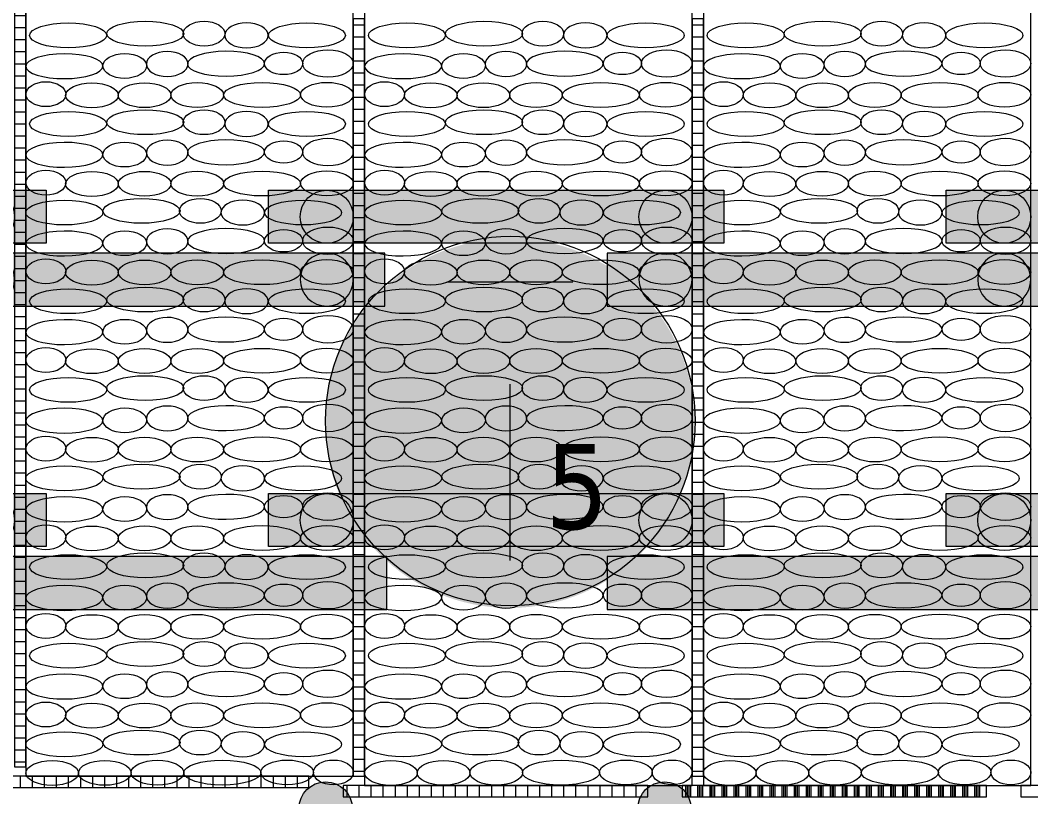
# Model space of a CAD drawing. Header units: inches. Extents: x 523 to 1492, y 69 to 539.
# Drawn here: x 787.16 to 813.8, y 314.3 to 334.78 of the extents above; entities that cross this region are included whole.
import ezdxf

# ---------------------------------------------------------------- set-up
doc = ezdxf.new("R2010")
doc.units = ezdxf.units.IN
doc.header["$MEASUREMENT"] = 0
doc.styles.add('стиль', font='tahoma.ttf')

# ---------------------------------------------------------------- blocks, each defined once
blk = doc.blocks.new('S - 140')
at = {"linetype": 'ByBlock', "lineweight": 15}
h = blk.add_hatch(color=7, dxfattribs=at)
edge = h.paths.add_edge_path()
edge.add_arc((1417, -1396.7), 70, 0, 360)
at = {"color": 7, "linetype": 'ByBlock', "lineweight": 15}
blk.add_circle((1417, -1396.7), 70, dxfattribs=at)
blk = doc.blocks.new('Бут.полосы')
at = {"linetype": 'ByBlock', "lineweight": 15}
h = blk.add_hatch(dxfattribs=at)
h.set_pattern_fill('ANSI31', color=22, scale=0.1, angle=315, style=0)
h.set_pattern_definition([(0, (17.8616, 0.25796), (1e-16, 0.3175), [])])
h.paths.add_polyline_path([(1973.125, -4755.563), (1972.825, -4755.563), (1972.825, -4775.54), (1973.125, -4775.54)])
h = blk.add_hatch(dxfattribs=at)
h.set_pattern_fill('ANSI31', color=22, scale=0.1, angle=315, style=0)
h.set_pattern_definition([(0, (26.79356, 0.01436), (1e-16, 0.3175), [])])
h.paths.add_polyline_path([(1982.056, -4755.806), (1981.756, -4755.806), (1981.756, -4775.784), (1982.056, -4775.784)])
h = blk.add_hatch(dxfattribs=at)
h.set_pattern_fill('ANSI31', color=22, scale=0.1, angle=315, style=0)
h.set_pattern_definition([(0, (35.7254, 0.01436), (1e-16, 0.3175), [])])
h.paths.add_polyline_path([(1990.988, -4755.806), (1990.688, -4755.806), (1990.688, -4775.784), (1990.988, -4775.784)])
h = blk.add_hatch(dxfattribs=at)
h.set_pattern_fill('ANSI31', color=22, scale=0.1, angle=45, style=0)
h.set_pattern_definition([(90, (17.8616, 0.25796), (-0.3175, 6e-17), [])])
h.paths.add_polyline_path([(1980.589, -4776.084), (1980.589, -4775.784), (1972.562, -4775.784), (1972.562, -4776.084)])
h = blk.add_hatch(dxfattribs=at)
h.set_pattern_fill('ANSI31', color=22, scale=0.1, angle=45, style=0)
h.set_pattern_definition([(90, (26.79356, 0.01436), (-0.3175, 6e-17), [])])
h.paths.add_polyline_path([(1989.521, -4776.327), (1989.521, -4776.027), (1981.494, -4776.027), (1981.494, -4776.327)])
h = blk.add_hatch(dxfattribs=at)
h.set_pattern_fill('ANSI31', color=22, scale=0.1, angle=45, style=0)
h.set_pattern_definition([(90, (35.7254, 0.01436), (-0.3175, 6e-17), [])])
h.paths.add_polyline_path([(1998.453, -4776.327), (1998.453, -4776.027), (1990.426, -4776.027), (1990.426, -4776.327)])
h = blk.add_hatch(dxfattribs=at)
h.set_pattern_fill('ANSI31', color=22, scale=0.1, angle=45, style=0)
h.set_pattern_definition([(90, (44.6572, 0.01108), (-0.3175, 6e-17), [])])
h.paths.add_polyline_path([(1998.453, -4776.327), (1998.453, -4776.027), (1990.426, -4776.027), (1990.426, -4776.327)])
h = blk.add_hatch(dxfattribs=at)
h.set_pattern_fill('ANSI31', color=22, scale=0.1, angle=45, style=0)
h.set_pattern_definition([(90, (53.58904, 0.0078), (-0.3175, 6e-17), [])])
h.paths.add_polyline_path([(1998.453, -4776.327), (1998.453, -4776.027), (1990.426, -4776.027), (1990.426, -4776.327)])
h = blk.add_hatch(dxfattribs=at)
h.set_pattern_fill('ANSI31', color=22, scale=0.1, angle=45, style=0)
h.set_pattern_definition([(90, (62.52087, 0.01436), (-0.3175, 6e-17), [])])
h.paths.add_polyline_path([(1998.453, -4776.327), (1998.453, -4776.027), (1990.426, -4776.027), (1990.426, -4776.327)])
at = {"color": 7, "linetype": 'ByBlock', "lineweight": 15}
for points in [[(1973.124, -4775.784), (1981.756, -4775.784), (1981.756, -4691.934), (1973.124, -4691.934)], [(1982.056, -4776.027), (1990.688, -4776.027), (1990.688, -4691.934), (1982.056, -4691.934)], [(1990.988, -4776.027), (1999.62, -4776.027), (1999.62, -4691.934), (1990.988, -4691.934)]]:
    blk.add_lwpolyline(points, close=True, dxfattribs=at)
at = {"color": 22, "linetype": 'ByBlock', "lineweight": 15}
for points in [[(1973.125, -4755.563), (1972.825, -4755.563), (1972.825, -4775.54), (1973.125, -4775.54)], [(1982.056, -4755.806), (1981.756, -4755.806), (1981.756, -4775.784), (1982.056, -4775.784)], [(1990.988, -4755.806), (1990.688, -4755.806), (1990.688, -4775.784), (1990.988, -4775.784)], [(1980.589, -4776.084), (1980.589, -4775.784), (1972.562, -4775.784), (1972.562, -4776.084)], [(1989.521, -4776.327), (1989.521, -4776.027), (1981.494, -4776.027), (1981.494, -4776.327)], [(1998.453, -4776.327), (1998.453, -4776.027), (1990.426, -4776.027), (1990.426, -4776.327)], [(2007.385, -4776.327), (2007.385, -4776.027), (1999.358, -4776.027), (1999.358, -4776.327)]]:
    blk.add_lwpolyline(points, close=True, dxfattribs=at)
at = {"color": 253, "linetype": 'ByBlock', "lineweight": 15}
for centre, major_axis, ratio in [((1974.239, -4756.244), (1.016, 0), 0.322367), ((1976.271, -4756.199), (1.016, 0), 0.322367), ((1977.823, -4756.199), (0.549, 0), 0.596748), ((1980.534, -4756.244), (1.016, 0), 0.322367), ((1983.171, -4756.244), (1.016, 0), 0.322367), ((1985.203, -4756.199), (1.016, 0), 0.322367), ((1986.755, -4756.199), (0.549, 0), 0.596748), ((1989.466, -4756.244), (1.016, 0), 0.322367), ((1992.103, -4756.244), (1.016, 0), 0.322367), ((1994.135, -4756.199), (1.016, 0), 0.322367), ((1995.687, -4756.199), (0.549, 0), 0.596748), ((1998.397, -4756.244), (1.016, 0), 0.322367), ((1981.09, -4756.985), (-0.667, 0), 0.543772), ((1990.022, -4756.985), (-0.667, 0), 0.543772), ((1998.953, -4756.985), (-0.667, 0), 0.543772), ((1975.732, -4757.05), (0.575, 0.003), 0.569135), ((1979.921, -4756.985), (-0.502, 0), 0.586261), ((1984.664, -4757.05), (0.575, 0.003), 0.569135), ((1988.853, -4756.985), (-0.502, 0), 0.586261), ((1993.595, -4757.05), (0.575, 0.003), 0.569135), ((1997.784, -4756.985), (-0.502, 0), 0.586261), ((1973.652, -4757.795), (-0.525, 0), 0.625314), ((1974.867, -4757.826), (0.694, 0), 0.47197), ((1976.255, -4757.822), (0.694, 0), 0.47197), ((1977.643, -4757.818), (0.694, 0), 0.47197), ((1979.353, -4757.815), (1.016, 0), 0.322367), ((1981.063, -4757.811), (0.694, 0), 0.47197), ((1982.584, -4757.795), (-0.525, 0), 0.625314), ((1983.799, -4757.826), (0.694, 0), 0.47197), ((1985.187, -4757.822), (0.694, 0), 0.47197), ((1986.575, -4757.818), (0.694, 0), 0.47197), ((1988.285, -4757.815), (1.016, 0), 0.322367), ((1989.994, -4757.811), (0.694, 0), 0.47197), ((1991.516, -4757.795), (-0.525, 0), 0.625314), ((1992.731, -4757.826), (0.694, 0), 0.47197), ((1994.119, -4757.822), (0.694, 0), 0.47197), ((1995.507, -4757.818), (0.694, 0), 0.47197), ((1997.216, -4757.815), (1.016, 0), 0.322367), ((1998.926, -4757.811), (0.694, 0), 0.47197), ((1974.239, -4758.58), (1.016, 0), 0.322367), ((1976.271, -4758.535), (1.016, 0), 0.322367), ((1977.823, -4758.535), (0.549, 0), 0.596748), ((1980.534, -4758.58), (1.016, 0), 0.322367), ((1983.171, -4758.58), (1.016, 0), 0.322367), ((1985.203, -4758.535), (1.016, 0), 0.322367), ((1986.755, -4758.535), (0.549, 0), 0.596748), ((1989.466, -4758.58), (1.016, 0), 0.322367), ((1992.103, -4758.58), (1.016, 0), 0.322367), ((1994.135, -4758.535), (1.016, 0), 0.322367), ((1995.687, -4758.535), (0.549, 0), 0.596748), ((1998.397, -4758.58), (1.016, 0), 0.322367), ((1975.732, -4759.387), (0.575, 0.003), 0.569135), ((1979.921, -4759.321), (-0.502, 0), 0.586261), ((1981.09, -4759.321), (-0.667, 0), 0.543772), ((1984.664, -4759.387), (0.575, 0.003), 0.569135), ((1988.853, -4759.321), (-0.502, 0), 0.586261), ((1990.022, -4759.321), (-0.667, 0), 0.543772), ((1993.595, -4759.387), (0.575, 0.003), 0.569135), ((1997.784, -4759.321), (-0.502, 0), 0.586261), ((1998.953, -4759.321), (-0.667, 0), 0.543772), ((1973.652, -4760.131), (-0.525, 0), 0.625314), ((1974.867, -4760.162), (0.694, 0), 0.47197), ((1976.255, -4760.159), (0.694, 0), 0.47197), ((1977.643, -4760.155), (0.694, 0), 0.47197), ((1979.353, -4760.152), (1.016, 0), 0.322367), ((1981.063, -4760.148), (0.694, 0), 0.47197), ((1982.584, -4760.131), (-0.525, 0), 0.625314), ((1983.799, -4760.162), (0.694, 0), 0.47197), ((1985.187, -4760.159), (0.694, 0), 0.47197), ((1986.575, -4760.155), (0.694, 0), 0.47197), ((1988.285, -4760.152), (1.016, 0), 0.322367), ((1989.994, -4760.148), (0.694, 0), 0.47197), ((1991.516, -4760.131), (-0.525, 0), 0.625314), ((1992.731, -4760.162), (0.694, 0), 0.47197), ((1994.119, -4760.159), (0.694, 0), 0.47197), ((1995.507, -4760.155), (0.694, 0), 0.47197), ((1997.216, -4760.152), (1.016, 0), 0.322367), ((1998.926, -4760.148), (0.694, 0), 0.47197), ((1974.141, -4760.917), (1.016, 0), 0.322367), ((1976.173, -4760.872), (1.016, 0), 0.322367), ((1977.724, -4760.872), (0.549, 0), 0.596748), ((1980.435, -4760.917), (1.016, 0), 0.322367), ((1983.072, -4760.917), (1.016, 0), 0.322367), ((1985.104, -4760.872), (1.016, 0), 0.322367), ((1986.656, -4760.872), (0.549, 0), 0.596748), ((1989.367, -4760.917), (1.016, 0), 0.322367), ((1992.004, -4760.917), (1.016, 0), 0.322367), ((1994.036, -4760.872), (1.016, 0), 0.322367), ((1995.588, -4760.872), (0.549, 0), 0.596748), ((1998.299, -4760.917), (1.016, 0), 0.322367), ((1975.732, -4761.726), (0.575, 0.003), 0.569135), ((1979.921, -4761.661), (-0.502, 0), 0.586261), ((1981.09, -4761.661), (-0.667, 0), 0.543772), ((1984.664, -4761.726), (0.575, 0.003), 0.569135), ((1988.853, -4761.661), (-0.502, 0), 0.586261), ((1990.022, -4761.661), (-0.667, 0), 0.543772), ((1993.595, -4761.726), (0.575, 0.003), 0.569135), ((1997.784, -4761.661), (-0.502, 0), 0.586261), ((1998.953, -4761.661), (-0.667, 0), 0.543772), ((1973.652, -4762.47), (-0.525, 0), 0.625314), ((1974.867, -4762.502), (0.694, 0), 0.47197), ((1976.255, -4762.498), (0.694, 0), 0.47197), ((1977.643, -4762.494), (0.694, 0), 0.47197), ((1979.353, -4762.491), (1.016, 0), 0.322367), ((1981.063, -4762.487), (0.694, 0), 0.47197), ((1982.584, -4762.47), (-0.525, 0), 0.625314), ((1983.799, -4762.502), (0.694, 0), 0.47197), ((1985.187, -4762.498), (0.694, 0), 0.47197), ((1986.575, -4762.494), (0.694, 0), 0.47197), ((1988.285, -4762.491), (1.016, 0), 0.322367), ((1989.994, -4762.487), (0.694, 0), 0.47197), ((1991.516, -4762.47), (-0.525, 0), 0.625314), ((1992.731, -4762.502), (0.694, 0), 0.47197), ((1994.119, -4762.498), (0.694, 0), 0.47197), ((1995.507, -4762.494), (0.694, 0), 0.47197), ((1997.216, -4762.491), (1.016, 0), 0.322367), ((1998.926, -4762.487), (0.694, 0), 0.47197), ((1974.239, -4763.256), (1.016, 0), 0.322367), ((1976.271, -4763.211), (1.016, 0), 0.322367), ((1977.823, -4763.211), (0.549, 0), 0.596748), ((1980.534, -4763.256), (1.016, 0), 0.322367), ((1983.171, -4763.256), (1.016, 0), 0.322367), ((1985.203, -4763.211), (1.016, 0), 0.322367), ((1986.755, -4763.211), (0.549, 0), 0.596748), ((1989.466, -4763.256), (1.016, 0), 0.322367), ((1992.103, -4763.256), (1.016, 0), 0.322367), ((1994.135, -4763.211), (1.016, 0), 0.322367), ((1995.687, -4763.211), (0.549, 0), 0.596748), ((1998.397, -4763.256), (1.016, 0), 0.322367), ((1975.732, -4764.062), (0.575, 0.003), 0.569135), ((1979.921, -4763.997), (-0.502, 0), 0.586261), ((1981.09, -4763.997), (-0.667, 0), 0.543772), ((1984.664, -4764.062), (0.575, 0.003), 0.569135), ((1988.853, -4763.997), (-0.502, 0), 0.586261), ((1990.022, -4763.997), (-0.667, 0), 0.543772), ((1993.595, -4764.062), (0.575, 0.003), 0.569135), ((1997.784, -4763.997), (-0.502, 0), 0.586261), ((1998.953, -4763.997), (-0.667, 0), 0.543772), ((1973.652, -4764.807), (-0.525, 0), 0.625314), ((1974.867, -4764.838), (0.694, 0), 0.47197), ((1976.255, -4764.834), (0.694, 0), 0.47197), ((1977.643, -4764.831), (0.694, 0), 0.47197), ((1979.353, -4764.828), (1.016, 0), 0.322367), ((1981.063, -4764.824), (0.694, 0), 0.47197), ((1982.584, -4764.807), (-0.525, 0), 0.625314), ((1983.799, -4764.838), (0.694, 0), 0.47197), ((1985.187, -4764.834), (0.694, 0), 0.47197), ((1986.575, -4764.831), (0.694, 0), 0.47197), ((1988.285, -4764.828), (1.016, 0), 0.322367), ((1989.994, -4764.824), (0.694, 0), 0.47197), ((1991.516, -4764.807), (-0.525, 0), 0.625314), ((1992.731, -4764.838), (0.694, 0), 0.47197), ((1994.119, -4764.834), (0.694, 0), 0.47197), ((1995.507, -4764.831), (0.694, 0), 0.47197), ((1997.216, -4764.828), (1.016, 0), 0.322367), ((1998.926, -4764.824), (0.694, 0), 0.47197), ((1974.239, -4765.593), (1.016, 0), 0.322367), ((1976.271, -4765.548), (1.016, 0), 0.322367), ((1977.823, -4765.548), (0.549, 0), 0.596748), ((1980.534, -4765.593), (1.016, 0), 0.322367), ((1983.171, -4765.593), (1.016, 0), 0.322367), ((1985.203, -4765.548), (1.016, 0), 0.322367), ((1986.755, -4765.548), (0.549, 0), 0.596748), ((1989.466, -4765.593), (1.016, 0), 0.322367), ((1992.103, -4765.593), (1.016, 0), 0.322367), ((1994.135, -4765.548), (1.016, 0), 0.322367), ((1995.687, -4765.548), (0.549, 0), 0.596748), ((1998.397, -4765.593), (1.016, 0), 0.322367), ((1981.09, -4766.334), (-0.667, 0), 0.543772), ((1990.022, -4766.334), (-0.667, 0), 0.543772), ((1998.953, -4766.334), (-0.667, 0), 0.543772), ((1975.732, -4766.399), (0.575, 0.003), 0.569135), ((1979.921, -4766.334), (-0.502, 0), 0.586261), ((1984.664, -4766.399), (0.575, 0.003), 0.569135), ((1988.853, -4766.334), (-0.502, 0), 0.586261), ((1993.595, -4766.399), (0.575, 0.003), 0.569135), ((1997.784, -4766.334), (-0.502, 0), 0.586261), ((1973.652, -4767.144), (-0.525, 0), 0.625314), ((1974.867, -4767.175), (0.694, 0), 0.47197), ((1976.255, -4767.171), (0.694, 0), 0.47197), ((1977.643, -4767.167), (0.694, 0), 0.47197), ((1979.353, -4767.164), (1.016, 0), 0.322367), ((1981.063, -4767.161), (0.694, 0), 0.47197), ((1982.584, -4767.144), (-0.525, 0), 0.625314), ((1983.799, -4767.175), (0.694, 0), 0.47197), ((1985.187, -4767.171), (0.694, 0), 0.47197), ((1986.575, -4767.167), (0.694, 0), 0.47197), ((1988.285, -4767.164), (1.016, 0), 0.322367), ((1989.994, -4767.161), (0.694, 0), 0.47197), ((1991.516, -4767.144), (-0.525, 0), 0.625314), ((1992.731, -4767.175), (0.694, 0), 0.47197), ((1994.119, -4767.171), (0.694, 0), 0.47197), ((1995.507, -4767.167), (0.694, 0), 0.47197), ((1997.216, -4767.164), (1.016, 0), 0.322367), ((1998.926, -4767.161), (0.694, 0), 0.47197), ((1976.173, -4767.884), (1.016, 0), 0.322367), ((1977.724, -4767.884), (0.549, 0), 0.596748), ((1985.104, -4767.884), (1.016, 0), 0.322367), ((1986.656, -4767.884), (0.549, 0), 0.596748), ((1994.036, -4767.884), (1.016, 0), 0.322367), ((1995.588, -4767.884), (0.549, 0), 0.596748), ((1974.141, -4767.929), (1.016, 0), 0.322367), ((1980.435, -4767.929), (1.016, 0), 0.322367), ((1983.072, -4767.929), (1.016, 0), 0.322367), ((1989.367, -4767.929), (1.016, 0), 0.322367), ((1992.004, -4767.929), (1.016, 0), 0.322367), ((1998.299, -4767.929), (1.016, 0), 0.322367), ((1979.921, -4768.673), (-0.502, 0), 0.586261), ((1981.09, -4768.673), (-0.667, 0), 0.543772), ((1988.853, -4768.673), (-0.502, 0), 0.586261), ((1990.022, -4768.673), (-0.667, 0), 0.543772), ((1997.784, -4768.673), (-0.502, 0), 0.586261), ((1998.953, -4768.673), (-0.667, 0), 0.543772), ((1975.732, -4768.738), (0.575, 0.003), 0.569135), ((1984.664, -4768.738), (0.575, 0.003), 0.569135), ((1993.595, -4768.738), (0.575, 0.003), 0.569135), ((1973.652, -4769.483), (-0.525, 0), 0.625314), ((1974.867, -4769.514), (0.694, 0), 0.47197), ((1976.255, -4769.51), (0.694, 0), 0.47197), ((1977.643, -4769.506), (0.694, 0), 0.47197), ((1979.353, -4769.503), (1.016, 0), 0.322367), ((1981.063, -4769.5), (0.694, 0), 0.47197), ((1982.584, -4769.483), (-0.525, 0), 0.625314), ((1983.799, -4769.514), (0.694, 0), 0.47197), ((1985.187, -4769.51), (0.694, 0), 0.47197), ((1986.575, -4769.506), (0.694, 0), 0.47197), ((1988.285, -4769.503), (1.016, 0), 0.322367), ((1989.994, -4769.5), (0.694, 0), 0.47197), ((1991.516, -4769.483), (-0.525, 0), 0.625314), ((1992.731, -4769.514), (0.694, 0), 0.47197), ((1994.119, -4769.51), (0.694, 0), 0.47197), ((1995.507, -4769.506), (0.694, 0), 0.47197), ((1997.216, -4769.503), (1.016, 0), 0.322367), ((1998.926, -4769.5), (0.694, 0), 0.47197), ((1974.239, -4770.269), (1.016, 0), 0.322367), ((1976.271, -4770.223), (1.016, 0), 0.322367), ((1977.823, -4770.223), (0.549, 0), 0.596748), ((1980.534, -4770.269), (1.016, 0), 0.322367), ((1983.171, -4770.269), (1.016, 0), 0.322367), ((1985.203, -4770.223), (1.016, 0), 0.322367), ((1986.755, -4770.223), (0.549, 0), 0.596748), ((1989.466, -4770.269), (1.016, 0), 0.322367), ((1992.103, -4770.269), (1.016, 0), 0.322367), ((1994.135, -4770.223), (1.016, 0), 0.322367), ((1995.687, -4770.223), (0.549, 0), 0.596748), ((1998.397, -4770.269), (1.016, 0), 0.322367), ((1975.732, -4771.075), (0.575, 0.003), 0.569135), ((1979.921, -4771.01), (-0.502, 0), 0.586261), ((1981.09, -4771.01), (-0.667, 0), 0.543772), ((1984.664, -4771.075), (0.575, 0.003), 0.569135), ((1988.853, -4771.01), (-0.502, 0), 0.586261), ((1990.022, -4771.01), (-0.667, 0), 0.543772), ((1993.595, -4771.075), (0.575, 0.003), 0.569135), ((1997.784, -4771.01), (-0.502, 0), 0.586261), ((1998.953, -4771.01), (-0.667, 0), 0.543772), ((1973.652, -4771.82), (-0.525, 0), 0.625314), ((1974.867, -4771.851), (0.694, 0), 0.47197), ((1976.255, -4771.847), (0.694, 0), 0.47197), ((1977.643, -4771.843), (0.694, 0), 0.47197), ((1979.353, -4771.84), (1.016, 0), 0.322367), ((1981.063, -4771.836), (0.694, 0), 0.47197), ((1982.584, -4771.82), (-0.525, 0), 0.625314), ((1983.799, -4771.851), (0.694, 0), 0.47197), ((1985.187, -4771.847), (0.694, 0), 0.47197), ((1986.575, -4771.843), (0.694, 0), 0.47197), ((1988.285, -4771.84), (1.016, 0), 0.322367), ((1989.994, -4771.836), (0.694, 0), 0.47197), ((1991.516, -4771.82), (-0.525, 0), 0.625314), ((1992.731, -4771.851), (0.694, 0), 0.47197), ((1994.119, -4771.847), (0.694, 0), 0.47197), ((1995.507, -4771.843), (0.694, 0), 0.47197), ((1997.216, -4771.84), (1.016, 0), 0.322367), ((1998.926, -4771.836), (0.694, 0), 0.47197), ((1974.239, -4772.605), (1.016, 0), 0.322367), ((1976.271, -4772.56), (1.016, 0), 0.322367), ((1977.823, -4772.56), (0.549, 0), 0.596748), ((1980.534, -4772.605), (1.016, 0), 0.322367), ((1983.171, -4772.605), (1.016, 0), 0.322367), ((1985.203, -4772.56), (1.016, 0), 0.322367), ((1986.755, -4772.56), (0.549, 0), 0.596748), ((1989.466, -4772.605), (1.016, 0), 0.322367), ((1992.103, -4772.605), (1.016, 0), 0.322367), ((1994.135, -4772.56), (1.016, 0), 0.322367), ((1995.687, -4772.56), (0.549, 0), 0.596748), ((1998.397, -4772.605), (1.016, 0), 0.322367), ((1975.732, -4773.411), (0.575, 0.003), 0.569135), ((1979.921, -4773.346), (-0.502, 0), 0.586261), ((1981.09, -4773.346), (-0.667, 0), 0.543772), ((1984.664, -4773.411), (0.575, 0.003), 0.569135), ((1988.853, -4773.346), (-0.502, 0), 0.586261), ((1990.022, -4773.346), (-0.667, 0), 0.543772), ((1993.595, -4773.411), (0.575, 0.003), 0.569135), ((1997.784, -4773.346), (-0.502, 0), 0.586261), ((1998.953, -4773.346), (-0.667, 0), 0.543772), ((1973.652, -4774.156), (-0.525, 0), 0.625314), ((1974.867, -4774.187), (0.694, 0), 0.47197), ((1976.255, -4774.183), (0.694, 0), 0.47197), ((1977.643, -4774.18), (0.694, 0), 0.47197), ((1979.353, -4774.177), (1.016, 0), 0.322367), ((1981.063, -4774.173), (0.694, 0), 0.47197), ((1982.584, -4774.156), (-0.525, 0), 0.625314), ((1983.799, -4774.187), (0.694, 0), 0.47197), ((1985.187, -4774.183), (0.694, 0), 0.47197), ((1986.575, -4774.18), (0.694, 0), 0.47197), ((1988.285, -4774.177), (1.016, 0), 0.322367), ((1989.994, -4774.173), (0.694, 0), 0.47197), ((1991.516, -4774.156), (-0.525, 0), 0.625314), ((1992.731, -4774.187), (0.694, 0), 0.47197), ((1994.119, -4774.183), (0.694, 0), 0.47197), ((1995.507, -4774.18), (0.694, 0), 0.47197), ((1997.216, -4774.177), (1.016, 0), 0.322367), ((1998.926, -4774.173), (0.694, 0), 0.47197), ((1974.141, -4774.942), (1.016, 0), 0.322367), ((1976.173, -4774.897), (1.016, 0), 0.322367), ((1977.724, -4774.897), (0.549, 0), 0.596748), ((1980.435, -4774.942), (1.016, 0), 0.322367), ((1983.072, -4774.942), (1.016, 0), 0.322367), ((1985.104, -4774.897), (1.016, 0), 0.322367), ((1986.656, -4774.897), (0.549, 0), 0.596748), ((1989.367, -4774.942), (1.016, 0), 0.322367), ((1992.004, -4774.942), (1.016, 0), 0.322367), ((1994.036, -4774.897), (1.016, 0), 0.322367), ((1995.588, -4774.897), (0.549, 0), 0.596748), ((1998.299, -4774.942), (1.016, 0), 0.322367), ((1973.818, -4775.7), (0.694, 0), 0.47197), ((1975.206, -4775.696), (0.694, 0), 0.47197), ((1976.594, -4775.692), (0.694, 0), 0.47197), ((1978.304, -4775.689), (1.016, 0), 0.322367), ((1980.013, -4775.685), (0.694, 0), 0.47197), ((1981.232, -4775.685), (-0.525, 0), 0.625314), ((1982.75, -4775.7), (0.694, 0), 0.47197), ((1984.138, -4775.696), (0.694, 0), 0.47197), ((1985.526, -4775.692), (0.694, 0), 0.47197), ((1987.236, -4775.689), (1.016, 0), 0.322367), ((1988.945, -4775.685), (0.694, 0), 0.47197), ((1990.164, -4775.685), (-0.525, 0), 0.625314), ((1991.682, -4775.7), (0.694, 0), 0.47197), ((1993.07, -4775.696), (0.694, 0), 0.47197), ((1994.458, -4775.692), (0.694, 0), 0.47197), ((1996.167, -4775.689), (1.016, 0), 0.322367), ((1997.877, -4775.685), (0.694, 0), 0.47197), ((1999.096, -4775.685), (-0.525, 0), 0.625314)]:
    blk.add_ellipse(centre, major_axis=major_axis, ratio=ratio, dxfattribs=at)
at = {"color": 253, "linetype": 'ByBlock', "lineweight": 15, "extrusion": (0, 0, -1)}
for centre, major_axis, ratio in [((1978.942, -4756.244), (-0.575, 0), 0.569135), ((1987.874, -4756.244), (-0.575, 0), 0.569135), ((1996.806, -4756.244), (-0.575, 0), 0.569135), ((1978.402, -4756.991), (-1.016, -0.005), 0.322367), ((1987.334, -4756.991), (-1.016, -0.005), 0.322367), ((1996.266, -4756.991), (-1.016, -0.005), 0.322367), ((1974.14, -4757.058), (-1.016, -0.005), 0.322367), ((1976.851, -4756.999), (-0.549, -0.003), 0.596748), ((1983.072, -4757.058), (-1.016, -0.005), 0.322367), ((1985.782, -4756.999), (-0.549, -0.003), 0.596748), ((1992.004, -4757.058), (-1.016, -0.005), 0.322367), ((1994.714, -4756.999), (-0.549, -0.003), 0.596748), ((1978.942, -4758.58), (-0.575, 0), 0.569135), ((1987.874, -4758.58), (-0.575, 0), 0.569135), ((1996.806, -4758.58), (-0.575, 0), 0.569135), ((1976.851, -4759.336), (-0.549, -0.003), 0.596748), ((1978.402, -4759.327), (-1.016, -0.005), 0.322367), ((1985.782, -4759.336), (-0.549, -0.003), 0.596748), ((1987.334, -4759.327), (-1.016, -0.005), 0.322367), ((1994.714, -4759.336), (-0.549, -0.003), 0.596748), ((1996.266, -4759.327), (-1.016, -0.005), 0.322367), ((1974.14, -4759.395), (-1.016, -0.005), 0.322367), ((1983.072, -4759.395), (-1.016, -0.005), 0.322367), ((1992.004, -4759.395), (-1.016, -0.005), 0.322367), ((1978.844, -4760.917), (-0.575, 0), 0.569135), ((1987.775, -4760.917), (-0.575, 0), 0.569135), ((1996.707, -4760.917), (-0.575, 0), 0.569135), ((1974.14, -4761.734), (-1.016, -0.005), 0.322367), ((1976.851, -4761.675), (-0.549, -0.003), 0.596748), ((1978.402, -4761.667), (-1.016, -0.005), 0.322367), ((1983.072, -4761.734), (-1.016, -0.005), 0.322367), ((1985.782, -4761.675), (-0.549, -0.003), 0.596748), ((1987.334, -4761.667), (-1.016, -0.005), 0.322367), ((1992.004, -4761.734), (-1.016, -0.005), 0.322367), ((1994.714, -4761.675), (-0.549, -0.003), 0.596748), ((1996.266, -4761.667), (-1.016, -0.005), 0.322367), ((1978.942, -4763.256), (-0.575, 0), 0.569135), ((1987.874, -4763.256), (-0.575, 0), 0.569135), ((1996.806, -4763.256), (-0.575, 0), 0.569135), ((1974.14, -4764.071), (-1.016, -0.005), 0.322367), ((1976.851, -4764.011), (-0.549, -0.003), 0.596748), ((1978.402, -4764.003), (-1.016, -0.005), 0.322367), ((1983.072, -4764.071), (-1.016, -0.005), 0.322367), ((1985.782, -4764.011), (-0.549, -0.003), 0.596748), ((1987.334, -4764.003), (-1.016, -0.005), 0.322367), ((1992.004, -4764.071), (-1.016, -0.005), 0.322367), ((1994.714, -4764.011), (-0.549, -0.003), 0.596748), ((1996.266, -4764.003), (-1.016, -0.005), 0.322367), ((1978.942, -4765.593), (-0.575, 0), 0.569135), ((1987.874, -4765.593), (-0.575, 0), 0.569135), ((1996.806, -4765.593), (-0.575, 0), 0.569135), ((1974.14, -4766.407), (-1.016, -0.005), 0.322367), ((1976.851, -4766.348), (-0.549, -0.003), 0.596748), ((1978.402, -4766.34), (-1.016, -0.005), 0.322367), ((1983.072, -4766.407), (-1.016, -0.005), 0.322367), ((1985.782, -4766.348), (-0.549, -0.003), 0.596748), ((1987.334, -4766.34), (-1.016, -0.005), 0.322367), ((1992.004, -4766.407), (-1.016, -0.005), 0.322367), ((1994.714, -4766.348), (-0.549, -0.003), 0.596748), ((1996.266, -4766.34), (-1.016, -0.005), 0.322367), ((1978.844, -4767.929), (-0.575, 0), 0.569135), ((1987.775, -4767.929), (-0.575, 0), 0.569135), ((1996.707, -4767.929), (-0.575, 0), 0.569135), ((1976.851, -4768.687), (-0.549, -0.003), 0.596748), ((1978.402, -4768.679), (-1.016, -0.005), 0.322367), ((1985.782, -4768.687), (-0.549, -0.003), 0.596748), ((1987.334, -4768.679), (-1.016, -0.005), 0.322367), ((1994.714, -4768.687), (-0.549, -0.003), 0.596748), ((1996.266, -4768.679), (-1.016, -0.005), 0.322367), ((1974.14, -4768.746), (-1.016, -0.005), 0.322367), ((1983.072, -4768.746), (-1.016, -0.005), 0.322367), ((1992.004, -4768.746), (-1.016, -0.005), 0.322367), ((1978.942, -4770.269), (-0.575, 0), 0.569135), ((1987.874, -4770.269), (-0.575, 0), 0.569135), ((1996.806, -4770.269), (-0.575, 0), 0.569135), ((1974.14, -4771.083), (-1.016, -0.005), 0.322367), ((1976.851, -4771.024), (-0.549, -0.003), 0.596748), ((1978.402, -4771.016), (-1.016, -0.005), 0.322367), ((1983.072, -4771.083), (-1.016, -0.005), 0.322367), ((1985.782, -4771.024), (-0.549, -0.003), 0.596748), ((1987.334, -4771.016), (-1.016, -0.005), 0.322367), ((1992.004, -4771.083), (-1.016, -0.005), 0.322367), ((1994.714, -4771.024), (-0.549, -0.003), 0.596748), ((1996.266, -4771.016), (-1.016, -0.005), 0.322367), ((1978.942, -4772.605), (-0.575, 0), 0.569135), ((1987.874, -4772.605), (-0.575, 0), 0.569135), ((1996.806, -4772.605), (-0.575, 0), 0.569135), ((1974.14, -4773.42), (-1.016, -0.005), 0.322367), ((1976.851, -4773.36), (-0.549, -0.003), 0.596748), ((1978.402, -4773.352), (-1.016, -0.005), 0.322367), ((1983.072, -4773.42), (-1.016, -0.005), 0.322367), ((1985.782, -4773.36), (-0.549, -0.003), 0.596748), ((1987.334, -4773.352), (-1.016, -0.005), 0.322367), ((1992.004, -4773.42), (-1.016, -0.005), 0.322367), ((1994.714, -4773.36), (-0.549, -0.003), 0.596748), ((1996.266, -4773.352), (-1.016, -0.005), 0.322367), ((1978.844, -4774.942), (-0.575, 0), 0.569135), ((1987.775, -4774.942), (-0.575, 0), 0.569135), ((1996.707, -4774.942), (-0.575, 0), 0.569135)]:
    blk.add_ellipse(centre, major_axis=major_axis, ratio=ratio, dxfattribs=at)
at = {"color": 7, "linetype": 'ByBlock', "lineweight": 15, "xscale": 0.009999999999990905, "yscale": 0.009999999999990905, "zscale": 0.009999999999990905}
for p in [(1966.859, -4762.666), (1975.791, -4762.666)]:
    blk.add_blockref('S - 140', p, dxfattribs=at)
blk = doc.blocks.new('2 стойки под брус')
at = {"linetype": 'ByBlock', "lineweight": 15}
blk.add_hatch(color=254, dxfattribs=at).paths.add_polyline_path([(1908.082, -1350.965), (1908.082, -1349.565), (1920.082, -1349.565), (1920.082, -1350.965)])
at = {"color": 7, "linetype": 'ByBlock', "lineweight": 15}
blk.add_lwpolyline([(1908.082, -1350.965), (1908.082, -1349.565), (1920.082, -1349.565), (1920.082, -1350.965), (1908.082, -1350.965)], dxfattribs=at)
at = {"color": 7, "linetype": 'ByBlock', "lineweight": 15, "xscale": 0.009999999999990905, "yscale": 0.009999999999990905, "zscale": 0.009999999999990905}
for p in [(1895.447, -1336.298), (1904.379, -1336.298)]:
    blk.add_blockref('S - 140', p, dxfattribs=at)

msp = doc.modelspace()

# ---------------------------------------------------------------- hatches: boundary and pattern name
at = {"linetype": 'ByBlock', "lineweight": 15}
h = msp.add_hatch(color=7, dxfattribs=at)
edge = h.paths.add_edge_path()
edge.add_arc((800.07, 324.151), 4.872, 0, 360)
for points in [[(784.82, 320.639), (784.82, 319.239), (796.82, 319.239), (796.82, 320.639)], [(802.637, 320.639), (802.637, 319.239), (814.637, 319.239), (814.637, 320.639)]]:
    msp.add_hatch(color=254, dxfattribs=at).paths.add_polyline_path(points)

# ---------------------------------------------------------------- linework, layer by layer
at = {"color": 7, "linetype": 'ByBlock', "lineweight": 15}
for p, q in [((798.41, 327.879), (801.731, 327.879)), ((800.07, 325.179), (800.07, 320.528))]:
    msp.add_line(p, q, dxfattribs=at)
for points in [[(784.82, 320.639), (784.82, 319.239), (796.82, 319.239), (796.82, 320.639), (784.82, 320.639)], [(802.637, 320.639), (802.637, 319.239), (814.637, 319.239), (814.637, 320.639), (802.637, 320.639)]]:
    msp.add_lwpolyline(points, dxfattribs=at)
msp.add_circle((800.08, 324.208), 4.872, dxfattribs=at)
msp.add_solid([(800.52, 325.179), (799.62, 325.179), (800.07, 327.879)], dxfattribs=at)

# ---------------------------------------------------------------- block references
for name, p in [('Бут.полосы', (-1185.818, 5090.624)), ('2 стойки под брус', (-1132.241, 1679.862)), ('2 стойки под брус', (-1114.377, 1679.862)), ('2 стойки под брус', (-1096.514, 1679.862)), ('2 стойки под брус', (-1132.241, 1671.862)), ('2 стойки под брус', (-1114.377, 1671.862)), ('2 стойки под брус', (-1096.514, 1671.862))]:
    msp.add_blockref(name, p, dxfattribs=at)
at = {"color": 7, "linetype": 'ByBlock', "lineweight": 15, "xscale": -1, "rotation": 180}
for p in [(-1123.309, -1022.326), (-1105.446, -1022.326)]:
    msp.add_blockref('2 стойки под брус', p, dxfattribs=at)

# ---------------------------------------------------------------- texts
at = {"color": 7, "linetype": 'ByBlock', "lineweight": 15, "style": 'стиль'}
msp.add_text('5', height=2.239, dxfattribs=at).set_placement((800.998, 321.362))

doc.saveas('drawing.dxf')
